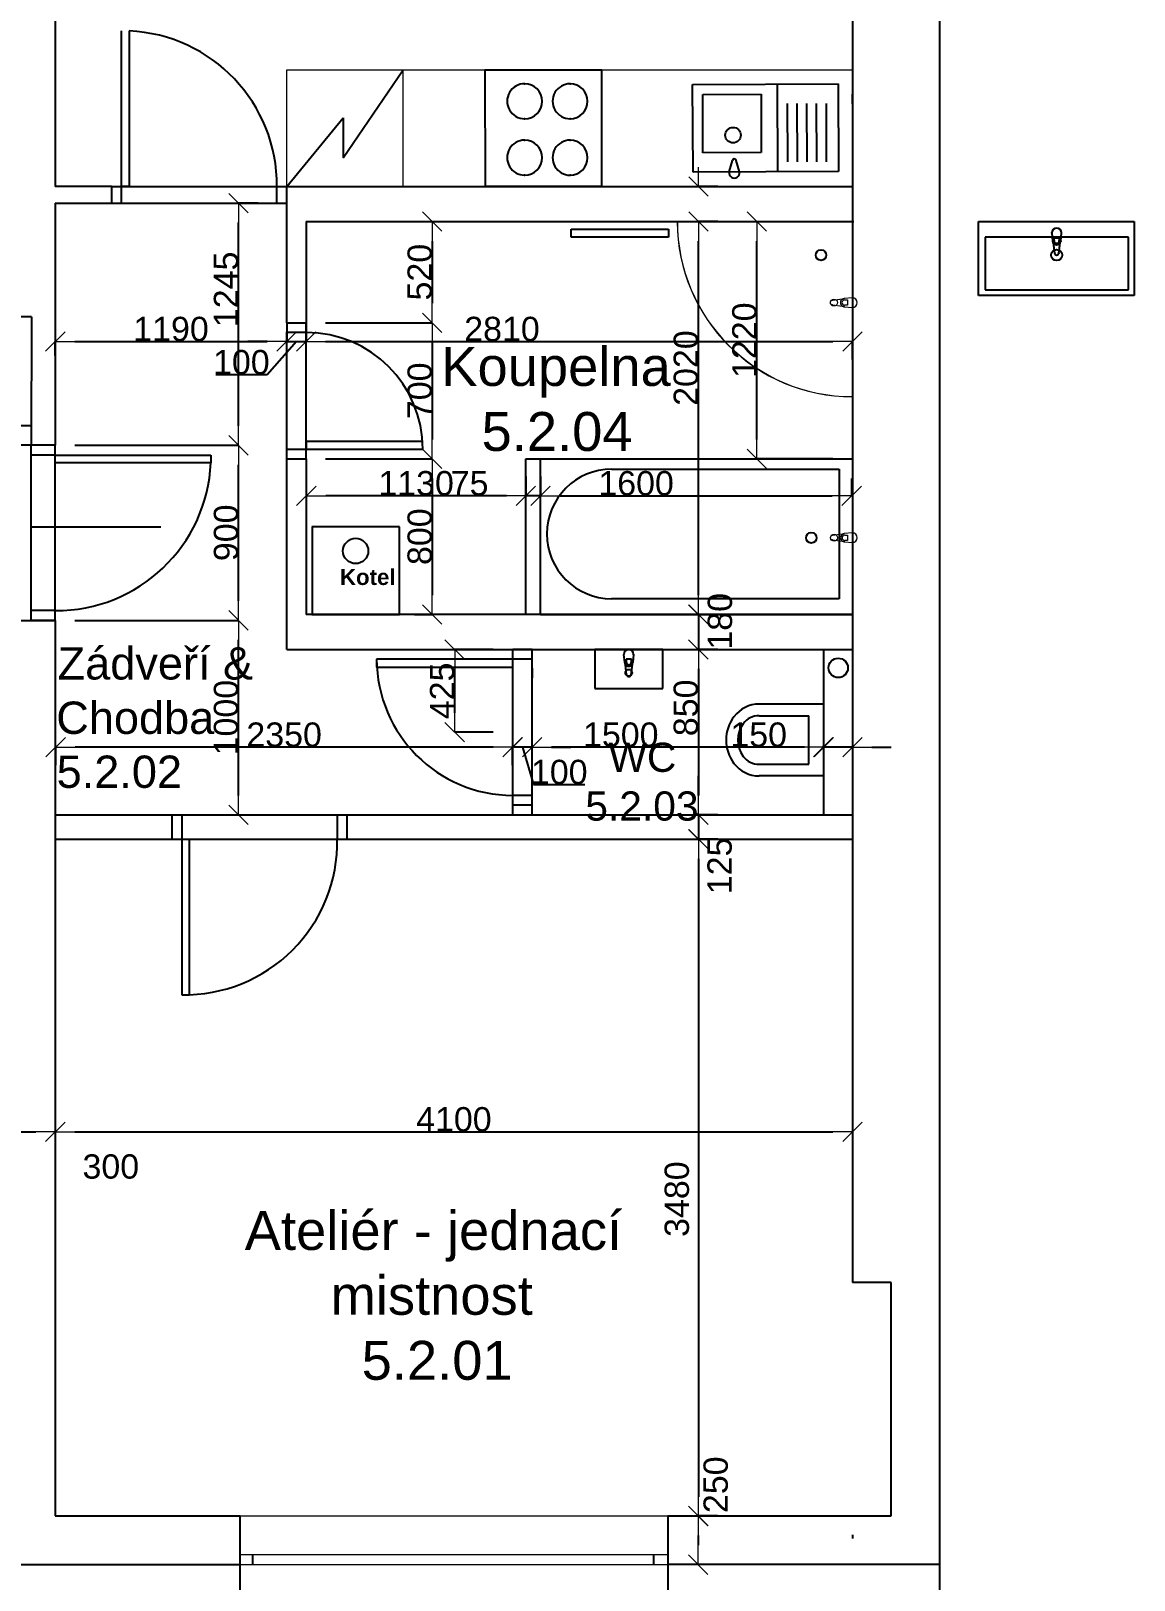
# Model space of a CAD drawing. Header units: millimetres. Extents: x 1480 to 86316, y 1484 to 27567.
# Drawn here: x 54934 to 60608, y 14300 to 22264 of the extents above; entities that cross this region are included whole.
import ezdxf

# ---------------------------------------------------------------- set-up
doc = ezdxf.new("R2010")
doc.units = ezdxf.units.MM
for name, color, linetype in [('přís2 obv. zdivo', 7, 'Continuous'), ('přís2 sanita', 7, 'Continuous'), ('sládek zona', 7, 'Continuous')]:
    doc.layers.add(name, color=color, linetype=linetype)
doc.styles.add('GENERATED_STYLE_1', font='arial.ttf')
doc.styles.add('GENERATED_STYLE_2', font='arialbd.ttf')

# ---------------------------------------------------------------- blocks, each defined once
blk = doc.blocks.new('ARROWHEAD_6')
at = {"color": 0, "linetype": 'Continuous', "lineweight": 0}
for p, q in [((0, 0), (-1, 0)), ((-0.5, -0.5), (0.5, 0.5))]:
    blk.add_line(p, q, dxfattribs=at)

msp = doc.modelspace()

# ---------------------------------------------------------------- linework, layer by layer
at = {"color": 7}
for p, q in [((55059.7, 25539.9), (55059.7, 21463.9)), ((59159.7, 25543.9), (59159.7, 21463.9)), ((59609.7, 14219.5), (59609.7, 22756.1)), ((55399.7, 21463.7), (55399.7, 22263.7)), ((55439.7, 22263.7), (55439.7, 21463.7)), ((56540.7, 21610.8), (56849.7, 22063.9)), ((57268.8, 22063.9), (57870.4, 22063.4)), ((57268.8, 22063.9), (57270.4, 21463.9)), ((57870.5, 21463.5), (57870.4, 22063.4)), ((58337.9, 21987.9), (59085.7, 21991.3)), ((58340, 21537.9), (58337.9, 21987.9)), ((58776.2, 21540.3), (58774.2, 21990.3)), ((59085.7, 21991.3), (59087.7, 21541.3)), ((58389.7, 21937.7), (58689.7, 21938.8)), ((58389.7, 21937.7), (58689.7, 21938.8)), ((58390.8, 21637.7), (58389.7, 21937.7)), ((58390.8, 21637.7), (58389.7, 21937.7)), ((58689.7, 21938.8), (58690.8, 21638.8)), ((59159.7, 21889.9), (59159.7, 21938.7)), ((58826.8, 21590.5), (58825.7, 21890.5)), ((58876.8, 21590.6), (58875.7, 21890.6)), ((58876.8, 21590.6), (58875.7, 21890.6)), ((58926.8, 21590.8), (58925.7, 21890.8)), ((58976.8, 21591), (58975.7, 21891)), ((59026.8, 21591.2), (59025.7, 21891.2)), ((56249.7, 21463.9), (56540.7, 21817.5)), ((56540.7, 21817.5), (56540.7, 21610.8)), ((58690.8, 21638.8), (58390.8, 21637.7)), ((58690.8, 21638.8), (58390.8, 21637.7)), ((58526.1, 21538.8), (58542, 21597.6)), ((58526.1, 21538.8), (58542, 21597.6)), ((58578.1, 21539.1), (58561.7, 21597.8)), ((58578.1, 21539.1), (58561.7, 21597.8)), ((59087.7, 21541.3), (58340, 21537.9)), ((55349.7, 21463.7), (55059.7, 21463.9)), ((55349.7, 21463.7), (56249.7, 21463.9)), ((55349.7, 21378.7), (55349.7, 21463.7)), ((55399.7, 21378.7), (55399.7, 21463.7)), ((55439.7, 21463.7), (55399.7, 21463.7)), ((56199.7, 21378.7), (56199.7, 21463.7)), ((56249.7, 21463.9), (59159.7, 21463.9)), ((56249.7, 21378.7), (56249.7, 21463.7)), ((57758.3, 21463.5), (57268.3, 21463.9)), ((57874.8, 21463.5), (57272.7, 21463.9)), ((58467.8, 21463.9), (58367.9, 21463.9)), ((59159.7, 21463.9), (59159.7, 21363.9)), ((55059.7, 21378.7), (55059.6, 20133.9)), ((55059.7, 21378.7), (55349.7, 21378.7)), ((55349.7, 21378.7), (56249.7, 21378.7)), ((56102.2, 21378.7), (56002.4, 21378.7)), ((56249.9, 20763.9), (56249.9, 21378.7)), ((59159.7, 21363.9), (59159.7, 19293.9)), ((56002.2, 20233.9), (56002.2, 21278.7)), ((56349.7, 21283.9), (59159.7, 21283.9)), ((56349.7, 21283.9), (56349.7, 20763.9)), ((56449.7, 21283.9), (56998.6, 21283.9)), ((58271.2, 21283.9), (59167.2, 21283.9)), ((58467.4, 21283.9), (58367.6, 21283.9)), ((58371.2, 21283.9), (58668.7, 21283.9)), ((59808.1, 21283.9), (60608.1, 21283.9)), ((59808.1, 20903.9), (59808.1, 21283.9)), ((60608.1, 21283.9), (60608.1, 20903.9)), ((56998.4, 21183.9), (56998.4, 20863.9)), ((57713.4, 21244.4), (58213.4, 21244.4)), ((57713.4, 21204.4), (57713.4, 21244.4)), ((58213.4, 21204.4), (57713.4, 21204.4)), ((58213.4, 21244.4), (58213.4, 21204.4)), ((58367.4, 19363.9), (58367.4, 21183.9)), ((58668.5, 20163.9), (58668.5, 21183.9)), ((60579.9, 21204.4), (59842.4, 21204.4)), ((59842.4, 21204.4), (59842.4, 20932.8)), ((60185.1, 21225.7), (60189.1, 21183.8)), ((60196.5, 21185.9), (60196.5, 21200.8)), ((60196.5, 21200.8), (60223.7, 21200.8)), ((60223.7, 21200.8), (60223.7, 21185.9)), ((60231.1, 21183.8), (60235.1, 21225.7)), ((60579.9, 20932.8), (60579.9, 21204.4)), ((60192.3, 21174.3), (60199, 21121.3)), ((60221.2, 21121.3), (60227.8, 21174.3)), ((60608.1, 20903.9), (59808.1, 20903.9)), ((59842.4, 20932.8), (60579.9, 20932.8)), ((54937.3, 20793.9), (54127.3, 20793.9)), ((54937.3, 20793.9), (54934.6, 20133.9)), ((56249.7, 20767.1), (56249.7, 20667.2)), ((56249.7, 20767.1), (56249.7, 20667.2)), ((56249.9, 20063.9), (56249.7, 20717.2)), ((56249.9, 20763.9), (56349.9, 20763.9)), ((56349.9, 20713.9), (56249.9, 20713.9)), ((56349.7, 20767.1), (56349.7, 20667.2)), ((56349.9, 20063.9), (56349.7, 20763.9)), ((56349.9, 20763.9), (56349.9, 20713.9)), ((56449.7, 20763.9), (56998.6, 20763.9)), ((56449.7, 20763.9), (56998.6, 20763.9)), ((55059.7, 20596.2), (55059.7, 20667.2)), ((55159.7, 20667.1), (56149.7, 20667.1)), ((56149.7, 20667.1), (56049.7, 20667.1)), ((56299.7, 20667.1), (56148.7, 20496.6)), ((56249.7, 20667.1), (56349.7, 20667.1)), ((56249.7, 20667.1), (56349.7, 20667.1)), ((56349.7, 20574.1), (56349.7, 20666.9)), ((56449.7, 20667.1), (56549.7, 20667.1)), ((56449.7, 20667.1), (59059.7, 20667.1)), ((56998.4, 20663.9), (56998.4, 20163.9)), ((59159.7, 20574.1), (59159.7, 20666.9)), ((56148.7, 20496.6), (55884.5, 20496.6)), ((54934.6, 20233.9), (54138.4, 20233.9)), ((55059.7, 20283.9), (55059.7, 20233.9)), ((56949.9, 20153.9), (56349.9, 20153.9)), ((56349.9, 20153.9), (56349.9, 20113.9)), ((54934.6, 20133.9), (54202.7, 20133.9)), ((55059.6, 20133.9), (54934.6, 20133.9)), ((54934.6, 19233.9), (54934.6, 20133.9)), ((55059.6, 20083.9), (54934.6, 20083.9)), ((55059.5, 19233.9), (55059.6, 20133.9)), ((55059.6, 20083.9), (55859.6, 20083.9)), ((55159.6, 20133.9), (56002.4, 20133.9)), ((55159.6, 20133.9), (56002.4, 20133.9)), ((55859.6, 20083.9), (55859.6, 20043.9)), ((56249.9, 20113.9), (56349.9, 20113.9)), ((56349.9, 20113.9), (56949.9, 20113.9)), ((55859.6, 20043.9), (55059.6, 20043.9)), ((56002.2, 19333.9), (56002.2, 20033.9)), ((56249.7, 19083.9), (56249.9, 20063.9)), ((56249.9, 20063.9), (56349.9, 20063.9)), ((56349.7, 20063.9), (56349.7, 19263.9)), ((56449.9, 20063.9), (56998.6, 20063.9)), ((56449.9, 20063.9), (56998.6, 20063.9)), ((57480.3, 20063.9), (59159.7, 20063.9)), ((57480.3, 19263.9), (57480.3, 20063.9)), ((57555.7, 19263.9), (57555.7, 20063.9)), ((57921.1, 20011), (59091.1, 20011)), ((59059.7, 20063.9), (58668.3, 20063.9)), ((59091.1, 20011), (59091.1, 19345)), ((56350.7, 19974.1), (56350.7, 19874.3)), ((56998.4, 19963.9), (56998.4, 19363.9)), ((57480.3, 19974.1), (57480.3, 19874.3)), ((57480.3, 19974.1), (57480.3, 19874.3)), ((57555.7, 19974.1), (57555.7, 19874.3)), ((57555.7, 19963.9), (57555.7, 19873.9)), ((59155.7, 19963.9), (59155.7, 19873.9)), ((57380.3, 19874.1), (56450.7, 19874.1)), ((57380.3, 19874.1), (57101.1, 19874.1)), ((57555.7, 19874.1), (57480.3, 19874.1)), ((57655.7, 19874.1), (59055.7, 19874.1)), ((57655.7, 19874.1), (57755.7, 19874.1)), ((54934.3, 19713.9), (55602.8, 19713.9)), ((56829.3, 19715.4), (56379.3, 19715.4)), ((56380, 19715.4), (56380, 19263.9)), ((56829.3, 19263.9), (56829.3, 19715.4)), ((58367.2, 19363.9), (58367.2, 19463.9)), ((55059.6, 19283.9), (54934.6, 19283.9)), ((59091.1, 19345), (57921.1, 19345)), ((59159.7, 19293.9), (59159.7, 19113.9)), ((54759.7, 19233.9), (55059.7, 19233.9)), ((55059.6, 19233.9), (54934.6, 19233.9)), ((55059.7, 19233.9), (55059.7, 14629.5)), ((55159.4, 19233.9), (56002.4, 19233.9)), ((55159.4, 19233.9), (56002.4, 19233.9)), ((59159.7, 19263.9), (56349.7, 19263.9)), ((56379.3, 19263.9), (56829.3, 19263.9)), ((56907.5, 19263.9), (56998.2, 19263.9)), ((57555.7, 19263.9), (59155.7, 19263.9)), ((57569.7, 19263.9), (58569.7, 19263.9)), ((58267.4, 19263.9), (58367.2, 19263.9)), ((58367.2, 19263.9), (58367.2, 19083.9)), ((58467.2, 19263.9), (58367.4, 19263.9)), ((56002.2, 18333.7), (56002.2, 19133.9)), ((59159.7, 19113.9), (59159.7, 17838.9)), ((56249.7, 19083.9), (59159.7, 19083.9)), ((57412.5, 19033.9), (56712.5, 19033.9)), ((56712.5, 19033.5), (56712.5, 18993.5)), ((57312.5, 19083.9), (57113.6, 19083.9)), ((57411.9, 19083.9), (57411.9, 18233.7)), ((57512.5, 19083.9), (57412.5, 19083.9)), ((57511.9, 19033.9), (57412.5, 19033.9)), ((57511.9, 19033.9), (57412.5, 19033.9)), ((57511.3, 19083.9), (57511.3, 18233.7)), ((57834.3, 19083.9), (57834.3, 18883.9)), ((58184.3, 19083.9), (57834.3, 19083.9)), ((57988.3, 19016.9), (57984.3, 19058.9)), ((57995.7, 19034), (57995.7, 19019.1)), ((58022.9, 19034), (57995.7, 19034)), ((58022.9, 19019.1), (58022.9, 19034)), ((58034.3, 19058.9), (58030.3, 19016.9)), ((58184.3, 18883.9), (58184.3, 19083.9)), ((58467.2, 19083.9), (58367.4, 19083.9)), ((58467.2, 19083.9), (58367.4, 19083.9)), ((59010.3, 19083.8), (59010.3, 18233.7)), ((59160.3, 19083.8), (59160.3, 18233.7)), ((56712.5, 18993.9), (57412.5, 18993.9)), ((57113.8, 18758.8), (57113.8, 18983.9)), ((57511.9, 18988.7), (57511.9, 18938.7)), ((57998.2, 18954.5), (57991.6, 19007.4)), ((58027.1, 19007.4), (58020.4, 18954.5)), ((58367.2, 18983.9), (58367.2, 18883.9)), ((58367.2, 18983.9), (58367.2, 18333.7)), ((57834.3, 18883.9), (58184.3, 18883.9)), ((59010.3, 18803.7), (58680.3, 18803.7)), ((59010.3, 18803.7), (59010.3, 18433.7)), ((58680.3, 18743.7), (58935.3, 18743.7)), ((58935.3, 18493.7), (58935.3, 18743.7)), ((57312.3, 18658.8), (57113.6, 18658.8)), ((55061.7, 18488.8), (55061.7, 18581.4)), ((57311.4, 18581.6), (55161.7, 18581.6)), ((57312.3, 18581.6), (57212.3, 18581.6)), ((57411.4, 18489.2), (57411.4, 18581.4)), ((57511.9, 18581.6), (57412.3, 18581.6)), ((57511.9, 18581.6), (57412.3, 18581.6)), ((57412.3, 18489.6), (57412.3, 18581.4)), ((57462.1, 18581.6), (57519.6, 18389.8)), ((57511.9, 18489.1), (57511.9, 18581.4)), ((57511.9, 18489.1), (57511.9, 18581.4)), ((58912.3, 18581.6), (57611.9, 18581.6)), ((57611.9, 18581.6), (57711.9, 18581.6)), ((58909.4, 18581.6), (58545.2, 18581.6)), ((59009.4, 18588.7), (59009.4, 18581.7)), ((59159.7, 18581.6), (59009.4, 18581.6)), ((59012.3, 18589), (59012.3, 18581.7)), ((59159.7, 18589), (59159.7, 18581.7)), ((59259.7, 18581.6), (59359.7, 18581.6)), ((58680.3, 18493.7), (58935.3, 18493.7)), ((58367.2, 18333.7), (58367.2, 18433.7)), ((59010.3, 18433.7), (58680.3, 18433.7)), ((57512.5, 18333.9), (57412.5, 18333.9)), ((57519.6, 18389.8), (57783.8, 18389.8)), ((57512.5, 18283.9), (57412.5, 18283.9)), ((55059.7, 18233.7), (55659.7, 18233.7)), ((55159.7, 18233.7), (56002.4, 18233.7)), ((55659.7, 18233.7), (56559.7, 18233.7)), ((55659.7, 18233.7), (55659.7, 18108.7)), ((55709.7, 18233.7), (55709.7, 18108.7)), ((56509.7, 18233.7), (56509.7, 18108.5)), ((56559.7, 18233.7), (59160.3, 18233.7)), ((56559.7, 18233.7), (56559.7, 18108.7)), ((58367.2, 18233.7), (58367.2, 18108.7)), ((58467.2, 18233.7), (58367.4, 18233.7)), ((58467.2, 18233.7), (58367.4, 18233.7)), ((55059.7, 18108.7), (55659.7, 18108.7)), ((55659.7, 18108.7), (56559.7, 18108.7)), ((55709.7, 18108.9), (55709.7, 17308.9)), ((55749.7, 17308.9), (55749.7, 18108.9)), ((56559.7, 18108.7), (59159.7, 18108.7)), ((58467.2, 18108.7), (58367.4, 18108.7)), ((58467.4, 18108.7), (58367.6, 18108.7)), ((58367.2, 18008.7), (58367.2, 17908.7)), ((58367.4, 18008.7), (58367.4, 14728.5)), ((59159.7, 17838.9), (59159.7, 17723.9)), ((59159.7, 17803.9), (59159.7, 15829.5)), ((55059.7, 16691), (55059.7, 16604.4)), ((55059.7, 16691), (55059.7, 16604.4)), ((54859.7, 16604.2), (54959.7, 16604.2)), ((55159.7, 16604.2), (59059.7, 16604.2)), ((59159.7, 16635.8), (59159.7, 16604.4)), ((59359.7, 15829.5), (59159.7, 15829.5)), ((59359.7, 14629.5), (59359.7, 15829.5)), ((55059.7, 14629.5), (56009.8, 14629.5)), ((56009.8, 14219.5), (56009.8, 14629.5)), ((58209.8, 14629.5), (58467.5, 14629.5)), ((58209.8, 14629.5), (58209.8, 14219.5)), ((58466.4, 14629.5), (58366.6, 14629.5)), ((58467.4, 14628.5), (58367.6, 14628.5)), ((58399.7, 14629.5), (59159.7, 14629.5)), ((58399.7, 14629.5), (59359.7, 14629.5)), ((58366.4, 14529.5), (58366.4, 14479.5)), ((59159.7, 14532.7), (59159.7, 14513.9)), ((56074.6, 14432), (56074.6, 14379.6)), ((58136, 14431.8), (58136, 14379.5)), ((54434.7, 14379.5), (56009.8, 14379.5)), ((59609.7, 14379.5), (58209.8, 14379.5)), ((58466.4, 14379.5), (58366.6, 14379.5))]:
    msp.add_line(p, q, dxfattribs=at)
for centre, radius in [((58545.6, 21728.3), 40), ((58998.2, 21111.5), 27.1), ((60210.1, 21111.5), 28.3), ((58948.2, 19658.6), 27.1), ((56604.3, 19590.5), 65), ((59086.6, 18989.6), 50), ((58009.3, 18964.3), 17.5)]:
    msp.add_circle(centre, radius, dxfattribs=at)
for centre, radius, start, end in [((55404.3, 21469.1), 795.4, 359.61382, 87.44858), ((57473.8, 21902.7), 90, 89.95263, 269.95263), ((57473.8, 21902.7), 90, 89.95263, 269.95263), ((57473.8, 21902.7), 90, 269.95263, 89.95263), ((57473.8, 21902.7), 90, 269.95263, 89.95263), ((57707.6, 21902.5), 90, 89.95263, 269.95263), ((57707.6, 21902.5), 90, 89.95263, 269.95263), ((57707.6, 21902.5), 90, 269.95263, 89.95263), ((57707.6, 21902.5), 90, 269.95263, 89.95263), ((57473.5, 21612.7), 90, 89.95263, 269.95263), ((57473.5, 21612.7), 90, 89.95263, 269.95263), ((57473.5, 21612.7), 90, 269.95263, 89.95263), ((57473.5, 21612.7), 90, 269.95263, 89.95263), ((57707.4, 21612.5), 90, 89.95263, 269.95263), ((57707.4, 21612.5), 90, 89.95263, 269.95263), ((57707.4, 21612.5), 90, 269.95263, 89.95263), ((57707.4, 21612.5), 90, 269.95263, 89.95263), ((58551.8, 21595.9), 10, 10.66322, 169.95452), ((58551.8, 21595.9), 10, 10.66322, 169.95452), ((58552.2, 21534.3), 26.4, 170.28264, 10.3351), ((60210.1, 21225.7), 25, 0, 180), ((60210.1, 21185.7), 21.1, 185.16961, 212.77103), ((60210.1, 21185.9), 13.6, 180, 0), ((60210.1, 21185.7), 21.1, 327.22897, 354.83039), ((60210.1, 21185.7), 21.1, 212.77103, 327.22897), ((60210.1, 21122.7), 11.2, 187.13892, 352.86108), ((56349.9, 20113.9), 600, 0, 90), ((55065, 20079.3), 795.4, 269.61382, 357.44858), ((57921.1, 19678), 333, 90, 270), ((57414.9, 19036.4), 702.5, 180.19983, 269.80018), ((58009.3, 19058.9), 25, 0, 180), ((58009.3, 19018.8), 21.1, 185.16961, 212.77103), ((58009.3, 19018.8), 21.1, 212.77103, 327.22897), ((58009.3, 19019.1), 13.6, 180, 0), ((58009.3, 18955.9), 11.2, 187.13892, 352.86108), ((58009.3, 19018.8), 21.1, 327.22897, 354.83039), ((58680.3, 18641.2), 162.5, 90, 143.1301), ((58710.3, 18618.7), 200, 143.1301, 216.8699), ((58680.3, 18641.2), 102.5, 90, 143.1301), ((58710.3, 18618.7), 140, 143.1301, 216.8699), ((58680.3, 18596.2), 162.5, 216.8699, 270), ((58680.3, 18596.2), 102.5, 216.8699, 270), ((55724.1, 18094.5), 785.7, 268.95112, 1.04888)]:
    msp.add_arc(centre, radius, start, end, dxfattribs=at)
for p in [(57473.8, 21992.7), (57473.8, 21992.7), (57707.7, 21992.5), (57707.7, 21992.5), (57473.7, 21812.7), (57473.7, 21812.7), (57707.5, 21812.5), (57707.5, 21812.5), (57473.6, 21702.7), (57473.6, 21702.7), (57707.4, 21702.5), (57707.4, 21702.5), (57473.4, 21522.7), (57473.4, 21522.7), (57707.3, 21522.5), (57707.3, 21522.5), (60185.1, 21225.7), (60231.1, 21183.8), (60192.3, 21174.3), (60221.2, 21121.3), (58034.3, 19058.9), (57988.3, 19016.9), (57998.2, 18954.5), (58027.1, 19007.4)]:
    msp.add_point(p, dxfattribs=at)
at = {"layer": 'přís2 obv. zdivo', "color": 7, "linetype": 'Continuous', "lineweight": 20}
for p, q in [((56009.8, 14629.7), (58209.8, 14629.5)), ((56009.8, 14432), (58209.8, 14431.8)), ((56009.8, 14431.5), (56009.8, 14381.5)), ((56009.8, 14379.7), (58209.8, 14379.5))]:
    msp.add_line(p, q, dxfattribs=at)
at = {"layer": 'přís2 sanita', "color": 7, "linetype": 'Continuous', "lineweight": 20}
for p, q in [((56249.7, 22063.9), (59159.7, 22063.9)), ((56249.7, 21463.9), (56249.7, 22063.9)), ((56849.7, 21463.9), (56849.7, 22063.9)), ((59107.9, 20885.1), (59055, 20878.5)), ((59159.4, 20892.4), (59117.4, 20888.4)), ((59119.6, 20881), (59134.5, 20881)), ((59134.5, 20881), (59134.5, 20853.8)), ((59055, 20856.3), (59107.9, 20849.7)), ((59117.4, 20846.4), (59159.4, 20842.4)), ((59134.5, 20853.8), (59119.6, 20853.8)), ((59108.3, 19676.4), (59055.3, 19669.7)), ((59159.7, 19683.6), (59117.8, 19679.6)), ((59120, 19672.2), (59134.8, 19672.2)), ((59134.8, 19672.2), (59134.8, 19645)), ((59055.3, 19647.5), (59108.3, 19640.9)), ((59117.8, 19637.6), (59159.7, 19633.6)), ((59134.8, 19645), (59120, 19645))]:
    msp.add_line(p, q, dxfattribs=at)
for centre in [(59064.8, 20867.4), (59065.2, 19658.6)]:
    msp.add_circle(centre, 17.5, dxfattribs=at)
for centre, radius, start, end in [((59159.7, 21283.9), 900.9, 180.05441, 269.97567), ((59160.1, 21284.8), 900.9, 180.05441, 269.97567), ((59056.4, 20867.4), 11.2, 97.13892, 262.86108), ((59119.3, 20867.4), 21.1, 122.77103, 237.22897), ((59119.6, 20867.4), 13.6, 90, 270), ((59119.3, 20867.4), 21.1, 95.16961, 122.77103), ((59159.4, 20867.4), 25, 270, 90), ((59119.3, 20867.4), 21.1, 237.22897, 264.83039), ((59056.7, 19658.6), 11.2, 97.13892, 262.86108), ((59119.7, 19658.6), 21.1, 122.77103, 237.22897), ((59120, 19658.6), 13.6, 90, 270), ((59119.7, 19658.6), 21.1, 95.16961, 122.77103), ((59159.7, 19658.6), 25, 270, 90), ((59119.7, 19658.6), 21.1, 237.22897, 264.83039)]:
    msp.add_arc(centre, radius, start, end, dxfattribs=at)
for p in [(59107.9, 20885.1), (59159.4, 20892.4), (59055, 20856.3), (59117.4, 20846.4), (59108.3, 19676.4), (59159.7, 19683.6), (59055.3, 19647.5), (59117.8, 19637.6)]:
    msp.add_point(p, dxfattribs=at)

# ---------------------------------------------------------------- block references
at = {"color": 7, "xscale": 100, "yscale": 100, "zscale": 100}
for p, rotation in [((58367.8, 21463.9), 270), ((56002.2, 21378.7), 90), ((56998.4, 21283.9), 90), ((58367.4, 21283.9), 90), ((58668.5, 21283.9), 90), ((56998.4, 20763.9), 270), ((56998.4, 20763.9), 90), ((55059.7, 20667.1), 180), ((56349.7, 20667.1), 180), ((56349.7, 20667.1), 180), ((56002.2, 20133.9), 270), ((56002.2, 20133.9), 90), ((56998.4, 20063.9), 270), ((58668.5, 20063.9), 270), ((56998.4, 20063.9), 90), ((56350.7, 19874.1), 180), ((57555.7, 19874.1), 180), ((57555.7, 19874.1), 180), ((56998.4, 19263.9), 270), ((58367.2, 19263.9), 270), ((58367.4, 19263.9), 270), ((56002.2, 19233.9), 270), ((56002.2, 19233.9), 90), ((57113.8, 19083.9), 90), ((58367.2, 19083.9), 90), ((58367.2, 19083.9), 90), ((57113.8, 18658.8), 270), ((55061.7, 18581.6), 180), ((57511.9, 18581.6), 180), ((57511.9, 18581.6), 180), ((59159.7, 18581.6), 180), ((56002.2, 18233.7), 270), ((58367.2, 18233.7), 270), ((58367.2, 18233.7), 270), ((58367.2, 18108.7), 90), ((58367.4, 18108.7), 90), ((55059.7, 16604.2), 180), ((58366.4, 14629.5), 90), ((58367.4, 14628.5), 270), ((58366.4, 14379.5), 270)]:
    msp.add_blockref('ARROWHEAD_6', p, dxfattribs=dict(at, rotation=rotation))
for p in [(56249.7, 20667.1), (56249.7, 20667.1), (59159.7, 20667.1), (57480.3, 19874.1), (57480.3, 19874.1), (59155.7, 19874.1), (57411.4, 18581.6), (57412.3, 18581.6), (59009.4, 18581.6), (59012.3, 18581.6), (55059.7, 16604.2), (59159.7, 16604.2)]:
    msp.add_blockref('ARROWHEAD_6', p, dxfattribs=at)

# ---------------------------------------------------------------- texts
at = {"color": 7, "style": 'GENERATED_STYLE_2'}
msp.add_text('Kotel', height=81.9, dxfattribs=at).set_placement((56523.6, 19415.6))
at = {"color": 7, "char_height": 125, "attachment_point": 5, "rotation": 90, "style": 'GENERATED_STYLE_1'}
for s, insert in [('\\A1;1245', (55938.3, 20935.5)), ('\\A1;520', (56934.5, 21023.9)), ('\\A1;1220', (58604.6, 20673.9)), ('\\A1;2020', (58303.5, 20530.7)), ('\\A1;700', (56934.5, 20413.9)), ('\\A1;900', (55938.3, 19683.9)), ('\\A1;800', (56934.5, 19663.9)), ('\\A1;180', (58478.7, 19228.9)), ('\\A1;425', (57049.9, 18871.4)), ('\\A1;1000', (55938.3, 18733.8)), ('\\A1;850', (58303.3, 18784)), ('\\A1;125', (58477.1, 17971.5)), ('\\A1;3480', (58257.1, 16258.4)), ('\\A1;250', (58457, 14790.1))]:
    msp.add_mtext(s, dxfattribs=dict(at, insert=insert))
at = {"color": 7, "char_height": 125, "attachment_point": 5, "style": 'GENERATED_STYLE_1'}
for s, insert in [('\\A1;1190', (55654.7, 20731)), ('\\A1;2810', (57357.1, 20731)), ('\\A1;100', (56016.6, 20560.5)), ('\\A1;1130', (56915.5, 19938.1)), ('\\A1;75', (57190.7, 19937.8)), ('\\A1;1600', (58046.9, 19938)), ('\\A1;2350', (56236.6, 18645.5)), ('\\A1;1500', (57968.1, 18645.5)), ('\\A1;150', (58677.3, 18645.5)), ('\\A1;100', (57651.7, 18453.7)), ('\\A1;4100', (57109.7, 16668.1)), ('\\A1;300', (55345.1, 16425.4))]:
    msp.add_mtext(s, dxfattribs=dict(at, insert=insert))
at = {"layer": 'sládek zona', "color": 7, "style": 'GENERATED_STYLE_1'}
for s, height, p in [('Koupelna', 200, (57044.9, 20439)), ('5.2.04', 200, (57252.1, 20104.8)), ('Zádveří &', 166.07, (55071.5, 18929.7)), ('Chodba', 166.07, (55064.6, 18650.1)), ('WC', 150, (57904.8, 18455)), ('5.2.02', 166.07, (55066.5, 18372.6)), ('5.2.03', 150, (57785.6, 18204.4)), ('Ateliér - jednací', 200, (56034, 15997.3)), ('mistnost', 200, (56475.5, 15663.9)), ('5.2.01', 200, (56635.3, 15329.8))]:
    msp.add_text(s, height=height, dxfattribs=at).set_placement(p)

doc.saveas('drawing.dxf')
